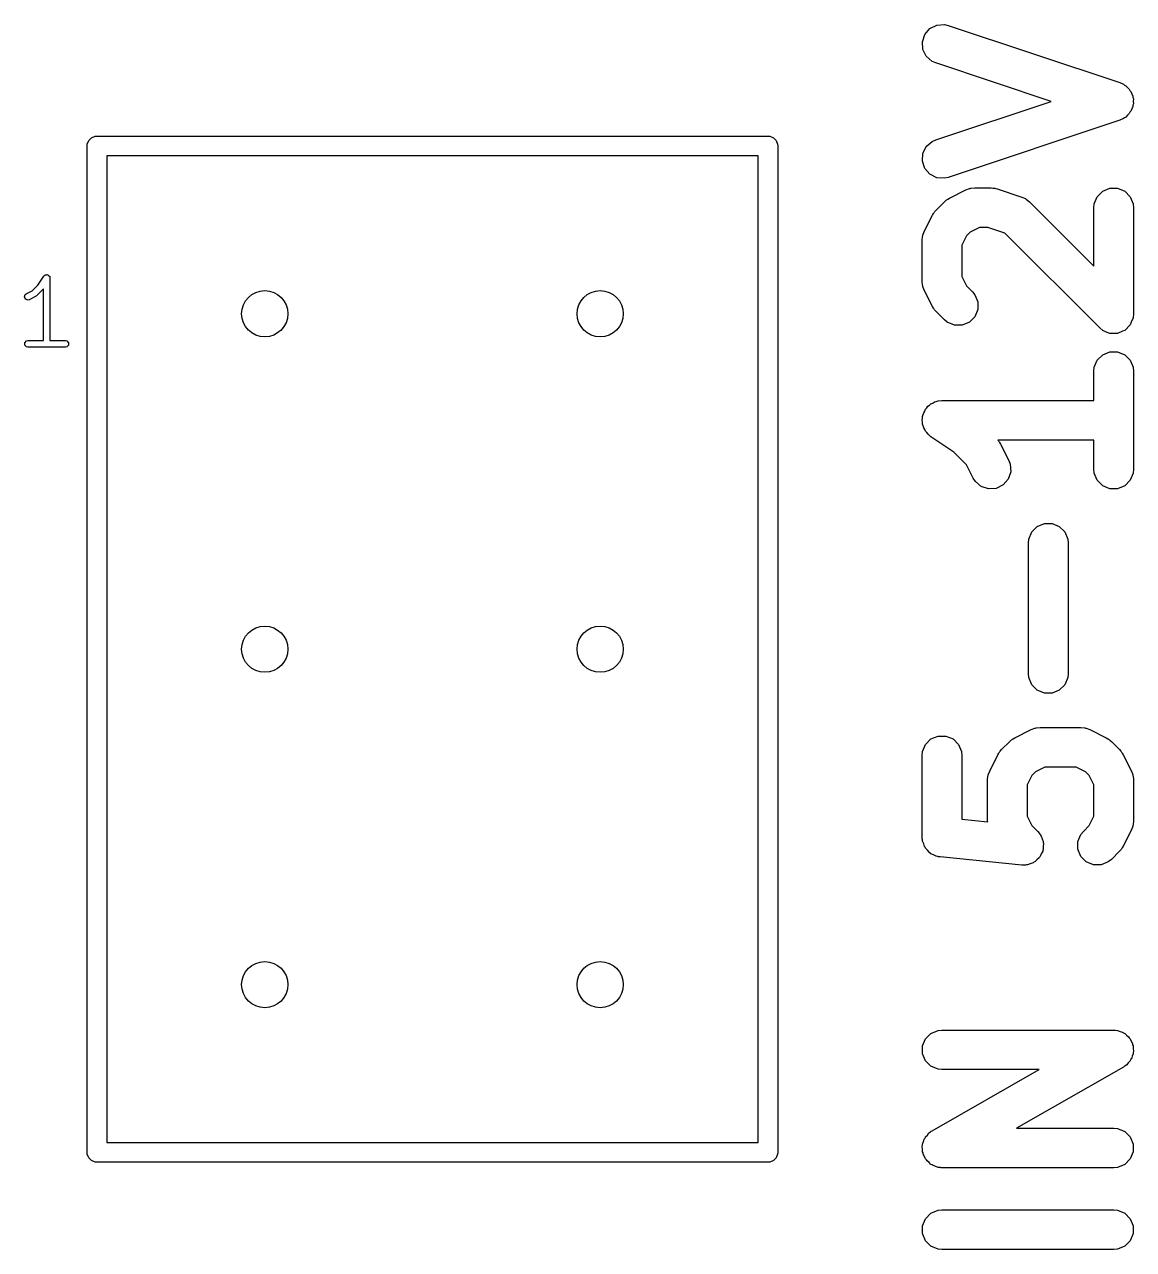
# Model space of a CAD drawing. Extents: x 4.85 to 7.17, y -4.82 to -3.28.
# Drawn here: x 4.8545 to 5.185, y -3.957 to -3.5918 of the extents above; entities that cross this region are included whole.
import ezdxf

# ---------------------------------------------------------------- set-up
doc = ezdxf.new("R2010")
doc.units = 0
doc.header["$MEASUREMENT"] = 0
doc.layers.add('BLACK', color=7, linetype='CONTINUOUS')

msp = doc.modelspace()

# ---------------------------------------------------------------- linework, layer by layer
at = {"layer": 'BLACK', "linetype": 'CONTINUOUS'}
for p, q in [((5.12282, -3.59478), (5.12433, -3.59304)), ((5.12433, -3.59304), (5.12639, -3.59201)), ((5.12639, -3.59201), (5.12869, -3.59185)), ((5.12869, -3.59185), (5.12981, -3.5921)), ((5.12981, -3.5921), (5.181, -3.60916)), ((5.12209, -3.59697), (5.12282, -3.59478)), ((5.12225, -3.59927), (5.12209, -3.59697)), ((5.12328, -3.60133), (5.12225, -3.59927)), ((5.12502, -3.60284), (5.12328, -3.60133)), ((5.12608, -3.60331), (5.12502, -3.60284)), ((5.16045, -3.61477), (5.12608, -3.60331)), ((5.181, -3.60916), (5.18205, -3.60964)), ((5.18205, -3.60964), (5.18237, -3.60991)), ((5.18237, -3.60991), (5.18275, -3.6101)), ((5.18275, -3.6101), (5.18323, -3.61066)), ((5.18323, -3.61066), (5.18379, -3.61115)), ((5.18379, -3.61115), (5.18398, -3.61152)), ((5.12608, -3.62622), (5.16045, -3.61477)), ((5.18398, -3.61152), (5.18426, -3.61184)), ((5.18426, -3.61184), (5.18449, -3.61254)), ((5.18449, -3.61254), (5.18482, -3.61321)), ((5.18482, -3.61321), (5.18485, -3.61363)), ((5.18485, -3.61363), (5.18499, -3.61403)), ((5.18499, -3.61403), (5.18493, -3.61477)), ((5.18493, -3.61477), (5.18499, -3.61551)), ((5.18379, -3.61839), (5.18323, -3.61887)), ((5.18398, -3.61801), (5.18379, -3.61839)), ((5.18426, -3.61769), (5.18398, -3.61801)), ((5.18449, -3.61699), (5.18426, -3.61769)), ((5.18482, -3.61633), (5.18449, -3.61699)), ((5.18485, -3.61591), (5.18482, -3.61633)), ((5.18499, -3.61551), (5.18485, -3.61591)), ((5.181, -3.62037), (5.12981, -3.63743)), ((5.18205, -3.6199), (5.181, -3.62037)), ((5.18237, -3.61962), (5.18205, -3.6199)), ((5.18275, -3.61943), (5.18237, -3.61962)), ((5.18323, -3.61887), (5.18275, -3.61943)), ((4.87361, -3.62642), (4.87442, -3.6256)), ((4.87442, -3.6256), (4.87549, -3.62516)), ((4.87549, -3.62516), (4.87606, -3.62511)), ((4.87606, -3.62511), (5.07606, -3.62511)), ((5.07606, -3.62511), (5.07664, -3.62516)), ((5.07664, -3.62516), (5.07771, -3.6256)), ((5.07771, -3.6256), (5.07852, -3.62642)), ((4.87311, -3.62806), (4.87317, -3.62748)), ((4.87311, -3.92806), (4.87311, -3.62806)), ((4.87317, -3.62748), (4.87361, -3.62642)), ((5.07852, -3.62642), (5.07896, -3.62748)), ((5.07896, -3.62748), (5.07902, -3.62806)), ((5.07902, -3.62806), (5.07902, -3.92806)), ((5.12225, -3.63027), (5.12328, -3.62821)), ((5.12328, -3.62821), (5.12502, -3.6267)), ((5.12502, -3.6267), (5.12608, -3.62622)), ((4.87902, -3.63101), (4.87902, -3.92511)), ((5.07311, -3.63101), (4.87902, -3.63101)), ((5.07311, -3.92511), (5.07311, -3.63101)), ((5.12209, -3.63257), (5.12225, -3.63027)), ((5.12282, -3.63475), (5.12209, -3.63257)), ((5.12433, -3.63649), (5.12282, -3.63475)), ((5.12639, -3.63752), (5.12433, -3.63649)), ((5.12869, -3.63769), (5.12639, -3.63752)), ((5.12981, -3.63743), (5.12869, -3.63769)), ((5.13654, -3.64066), (5.1377, -3.64054)), ((5.1377, -3.64054), (5.14257, -3.64054)), ((5.14257, -3.64054), (5.14315, -3.6406)), ((5.14315, -3.6406), (5.14331, -3.64059)), ((5.14331, -3.64059), (5.14351, -3.64064)), ((5.1291, -3.64434), (5.1292, -3.64422)), ((5.1292, -3.64422), (5.12938, -3.64411)), ((5.12938, -3.64411), (5.12954, -3.64398)), ((5.12954, -3.64398), (5.12968, -3.64392)), ((5.12968, -3.64392), (5.13018, -3.64361)), ((5.13018, -3.64361), (5.13505, -3.64117)), ((5.13505, -3.64117), (5.13614, -3.64075)), ((5.13614, -3.64075), (5.13635, -3.64074)), ((5.13635, -3.64074), (5.13654, -3.64066)), ((5.14351, -3.64064), (5.14372, -3.64066)), ((5.14372, -3.64066), (5.14387, -3.64072)), ((5.14387, -3.64072), (5.14444, -3.64085)), ((5.14444, -3.64085), (5.15175, -3.64328)), ((5.15175, -3.64328), (5.15281, -3.64376)), ((5.15281, -3.64376), (5.15297, -3.6439)), ((5.15297, -3.6439), (5.15316, -3.64398)), ((5.15316, -3.64398), (5.15406, -3.64471)), ((5.17334, -3.6453), (5.17422, -3.64317)), ((5.17422, -3.64317), (5.17585, -3.64154)), ((5.17585, -3.64154), (5.17798, -3.64066)), ((5.17798, -3.64066), (5.18028, -3.64066)), ((5.18028, -3.64066), (5.18241, -3.64154)), ((5.18241, -3.64154), (5.18404, -3.64317)), ((5.18404, -3.64317), (5.18492, -3.6453)), ((5.12547, -3.64804), (5.12561, -3.64788)), ((5.12561, -3.64788), (5.12572, -3.6477)), ((5.12572, -3.6477), (5.12584, -3.6476)), ((5.12584, -3.6476), (5.12621, -3.64715)), ((5.12621, -3.64715), (5.12865, -3.64471)), ((5.12865, -3.64471), (5.1291, -3.64434)), ((5.15406, -3.64471), (5.17322, -3.66388)), ((5.17322, -3.64645), (5.17334, -3.6453)), ((5.17322, -3.66388), (5.17322, -3.64645)), ((5.18492, -3.6453), (5.18503, -3.64645)), ((5.18503, -3.64645), (5.18503, -3.67813)), ((5.12266, -3.65356), (5.1251, -3.64868)), ((5.1251, -3.64868), (5.12541, -3.64819)), ((5.12541, -3.64819), (5.12547, -3.64804)), ((5.12204, -3.6562), (5.12215, -3.65505)), ((5.12215, -3.65505), (5.12224, -3.65485)), ((5.12224, -3.65485), (5.12225, -3.65464)), ((5.12225, -3.65464), (5.12266, -3.65356)), ((5.13524, -3.65482), (5.13385, -3.65759)), ((5.13632, -3.65374), (5.13524, -3.65482)), ((5.13909, -3.65236), (5.13632, -3.65374)), ((5.14161, -3.65236), (5.13909, -3.65236)), ((5.14669, -3.65405), (5.14161, -3.65236)), ((5.17495, -3.68231), (5.14669, -3.65405)), ((5.12204, -3.66838), (5.12204, -3.6562)), ((5.13385, -3.65759), (5.13385, -3.66699)), ((4.85673, -3.67126), (4.85843, -3.66956)), ((4.85843, -3.66956), (4.86025, -3.66683)), ((4.86025, -3.66683), (4.86052, -3.66656)), ((4.86052, -3.66656), (4.86062, -3.66654)), ((4.86062, -3.66654), (4.86069, -3.66647)), ((4.86069, -3.66647), (4.86097, -3.66647)), ((4.86097, -3.66647), (4.86126, -3.66641)), ((4.86126, -3.66641), (4.86134, -3.66647)), ((4.86134, -3.66647), (4.86144, -3.66647)), ((4.86144, -3.66647), (4.86164, -3.66667)), ((4.86164, -3.66667), (4.86188, -3.66683)), ((4.86188, -3.66683), (4.8619, -3.66693)), ((4.8619, -3.66693), (4.86197, -3.667)), ((4.86197, -3.667), (4.86205, -3.66738)), ((4.86205, -3.66738), (4.86205, -3.68608)), ((5.12215, -3.66954), (5.12204, -3.66838)), ((5.12224, -3.66973), (5.12215, -3.66954)), ((5.12225, -3.66994), (5.12224, -3.66973)), ((5.13385, -3.66699), (5.13524, -3.66976)), ((5.13524, -3.66976), (5.137, -3.67152)), ((4.85446, -3.67307), (4.8547, -3.67236)), ((4.8548, -3.67375), (4.85446, -3.67307)), ((4.8547, -3.67236), (4.855, -3.67212)), ((4.855, -3.67212), (4.85673, -3.67126)), ((4.85776, -3.67295), (4.85588, -3.67388)), ((4.85788, -3.67285), (4.85776, -3.67295)), ((4.85801, -3.67276), (4.85788, -3.67285)), ((4.85989, -3.67089), (4.85801, -3.67276)), ((4.85994, -3.6708), (4.85989, -3.67089)), ((4.86001, -3.67074), (4.85994, -3.6708)), ((4.86008, -3.67063), (4.86001, -3.67074)), ((4.86008, -3.68608), (4.86008, -3.67063)), ((5.12266, -3.67103), (5.12225, -3.66994)), ((5.1251, -3.6759), (5.12266, -3.67103)), ((5.137, -3.67152), (5.13773, -3.67242)), ((5.13773, -3.67242), (5.13861, -3.67454)), ((4.85551, -3.67398), (4.8548, -3.67375)), ((4.85588, -3.67388), (4.85551, -3.67398)), ((5.12541, -3.6764), (5.1251, -3.6759)), ((5.12547, -3.67654), (5.12541, -3.6764)), ((5.12561, -3.6767), (5.12547, -3.67654)), ((5.12572, -3.67688), (5.12561, -3.6767)), ((5.12584, -3.67698), (5.12572, -3.67688)), ((5.12621, -3.67744), (5.12584, -3.67698)), ((5.13861, -3.67685), (5.13773, -3.67898)), ((5.13861, -3.67454), (5.13861, -3.67685)), ((5.12865, -3.67987), (5.12621, -3.67744)), ((5.12954, -3.68061), (5.12865, -3.67987)), ((5.13167, -3.68149), (5.12954, -3.68061)), ((5.1361, -3.68061), (5.13397, -3.68149)), ((5.13773, -3.67898), (5.1361, -3.68061)), ((5.18437, -3.68061), (5.18404, -3.68141)), ((5.18492, -3.67929), (5.18437, -3.68061)), ((5.18503, -3.67813), (5.18492, -3.67929)), ((5.13397, -3.68149), (5.13167, -3.68149)), ((5.17585, -3.68304), (5.17495, -3.68231)), ((5.17673, -3.68341), (5.17585, -3.68304)), ((5.17798, -3.68393), (5.17673, -3.68341)), ((5.18028, -3.68393), (5.17798, -3.68393)), ((5.18179, -3.6833), (5.18028, -3.68393)), ((5.18241, -3.68304), (5.18179, -3.6833)), ((5.18404, -3.68141), (5.18241, -3.68304)), ((4.85453, -3.68669), (4.85506, -3.68615)), ((4.85453, -3.68744), (4.85453, -3.68669)), ((4.85506, -3.68797), (4.85453, -3.68744)), ((4.85506, -3.68615), (4.85544, -3.68608)), ((4.85544, -3.68805), (4.85506, -3.68797)), ((4.85544, -3.68608), (4.86008, -3.68608)), ((4.86669, -3.68805), (4.85544, -3.68805)), ((4.86205, -3.68608), (4.86669, -3.68608)), ((4.86669, -3.68608), (4.86707, -3.68615)), ((4.86707, -3.68797), (4.86669, -3.68805)), ((4.86707, -3.68615), (4.8676, -3.68669)), ((4.8676, -3.68744), (4.86707, -3.68797)), ((4.8676, -3.68669), (4.8676, -3.68744)), ((5.17422, -3.69191), (5.17585, -3.69028)), ((5.17585, -3.69028), (5.17798, -3.6894)), ((5.17798, -3.6894), (5.18028, -3.6894)), ((5.18028, -3.6894), (5.18241, -3.69028)), ((5.18241, -3.69028), (5.18404, -3.69191)), ((5.17322, -3.69519), (5.17334, -3.69404)), ((5.17322, -3.70391), (5.17322, -3.69519)), ((5.17334, -3.69404), (5.17422, -3.69191)), ((5.18404, -3.69191), (5.18492, -3.69404)), ((5.18492, -3.69404), (5.18503, -3.69519)), ((5.18503, -3.69519), (5.18503, -3.72444)), ((5.12304, -3.70654), (5.12345, -3.70613)), ((5.12345, -3.70613), (5.12377, -3.70565)), ((5.12377, -3.70565), (5.12425, -3.70532)), ((5.12425, -3.70532), (5.12467, -3.70491)), ((5.12467, -3.70491), (5.1252, -3.70469)), ((5.1252, -3.70469), (5.12568, -3.70436)), ((5.12568, -3.70436), (5.12625, -3.70425)), ((5.12625, -3.70425), (5.12679, -3.70403)), ((5.12679, -3.70403), (5.12793, -3.70391)), ((5.12793, -3.70391), (5.12794, -3.70391)), ((5.12794, -3.70391), (5.12794, -3.70391)), ((5.12794, -3.70391), (5.12795, -3.70391)), ((5.12795, -3.70391), (5.17322, -3.70391)), ((5.12204, -3.70982), (5.12215, -3.70925)), ((5.12215, -3.71039), (5.12204, -3.70982)), ((5.12215, -3.70866), (5.12238, -3.70813)), ((5.12215, -3.70925), (5.12215, -3.70866)), ((5.12238, -3.70813), (5.12249, -3.70756)), ((5.12249, -3.70756), (5.12281, -3.70708)), ((5.12281, -3.70708), (5.12304, -3.70654)), ((5.12215, -3.71097), (5.12215, -3.71039)), ((5.12238, -3.71151), (5.12215, -3.71097)), ((5.12249, -3.71208), (5.12238, -3.71151)), ((5.12282, -3.71256), (5.12249, -3.71208)), ((5.12304, -3.7131), (5.12282, -3.71256)), ((5.12345, -3.71351), (5.12304, -3.7131)), ((5.12378, -3.714), (5.12345, -3.71351)), ((5.12466, -3.71472), (5.12378, -3.714)), ((5.12467, -3.71473), (5.12466, -3.71472)), ((5.1315, -3.71928), (5.12467, -3.71473)), ((5.12467, -3.71473), (5.12467, -3.71473)), ((5.12467, -3.71473), (5.12467, -3.71473)), ((5.17322, -3.71572), (5.14458, -3.71572)), ((5.14458, -3.71572), (5.14468, -3.71584)), ((5.14468, -3.71584), (5.1448, -3.71595)), ((5.1448, -3.71595), (5.14491, -3.71612)), ((5.14491, -3.71612), (5.14504, -3.71629)), ((5.14504, -3.71629), (5.1451, -3.71643)), ((5.1451, -3.71643), (5.14541, -3.71692)), ((5.14541, -3.71692), (5.14785, -3.7218)), ((5.17322, -3.72444), (5.17322, -3.71572)), ((5.13528, -3.72306), (5.1315, -3.71928)), ((5.13729, -3.72708), (5.13528, -3.72306)), ((5.14785, -3.7218), (5.14827, -3.72288)), ((5.14827, -3.72288), (5.14843, -3.72518)), ((5.17334, -3.72559), (5.17322, -3.72444)), ((5.18503, -3.72444), (5.18492, -3.72559)), ((5.1379, -3.72806), (5.13729, -3.72708)), ((5.13965, -3.72957), (5.1379, -3.72806)), ((5.1477, -3.72736), (5.14619, -3.72911)), ((5.14843, -3.72518), (5.1477, -3.72736)), ((5.17422, -3.72772), (5.17334, -3.72559)), ((5.17585, -3.72935), (5.17422, -3.72772)), ((5.18404, -3.72772), (5.18241, -3.72935)), ((5.18492, -3.72559), (5.18404, -3.72772)), ((5.14183, -3.7303), (5.13965, -3.72957)), ((5.14413, -3.73014), (5.14183, -3.7303)), ((5.14619, -3.72911), (5.14413, -3.73014)), ((5.17798, -3.73023), (5.17585, -3.72935)), ((5.18028, -3.73023), (5.17798, -3.73023)), ((5.18241, -3.72935), (5.18028, -3.73023)), ((5.15472, -3.74309), (5.15635, -3.74146)), ((5.15635, -3.74146), (5.15848, -3.74058)), ((5.15848, -3.74058), (5.16078, -3.74058)), ((5.16078, -3.74058), (5.16291, -3.74146)), ((5.16291, -3.74146), (5.16454, -3.74309)), ((5.15372, -3.74638), (5.15384, -3.74522)), ((5.15372, -3.78537), (5.15372, -3.74638)), ((5.15384, -3.74522), (5.15472, -3.74309)), ((5.16454, -3.74309), (5.16542, -3.74522)), ((5.16542, -3.74522), (5.16554, -3.74638)), ((5.16554, -3.74638), (5.16554, -3.78537)), ((5.15384, -3.78652), (5.15372, -3.78537)), ((5.15472, -3.78865), (5.15384, -3.78652)), ((5.16542, -3.78652), (5.16454, -3.78865)), ((5.16554, -3.78537), (5.16542, -3.78652)), ((5.15635, -3.79028), (5.15472, -3.78865)), ((5.15848, -3.79116), (5.15635, -3.79028)), ((5.16291, -3.79028), (5.16078, -3.79116)), ((5.16454, -3.78865), (5.16291, -3.79028)), ((5.16078, -3.79116), (5.15848, -3.79116)), ((5.12304, -3.80646), (5.12467, -3.80483)), ((5.12467, -3.80483), (5.12679, -3.80395)), ((5.12679, -3.80395), (5.1291, -3.80395)), ((5.1291, -3.80395), (5.13123, -3.80483)), ((5.13123, -3.80483), (5.13286, -3.80646)), ((5.14888, -3.80496), (5.14904, -3.80483)), ((5.14904, -3.80483), (5.14918, -3.80477)), ((5.14918, -3.80477), (5.14968, -3.80446)), ((5.14968, -3.80446), (5.15455, -3.80202)), ((5.15455, -3.80202), (5.15563, -3.80161)), ((5.15563, -3.80161), (5.15585, -3.80159)), ((5.15585, -3.80159), (5.15604, -3.80151)), ((5.15604, -3.80151), (5.15719, -3.8014)), ((5.15719, -3.8014), (5.16938, -3.8014)), ((5.16938, -3.8014), (5.17053, -3.80151)), ((5.17053, -3.80151), (5.17073, -3.80159)), ((5.17073, -3.80159), (5.17094, -3.80161)), ((5.17094, -3.80161), (5.17202, -3.80202)), ((5.17202, -3.80202), (5.17689, -3.80446)), ((5.17689, -3.80446), (5.17739, -3.80477)), ((5.17739, -3.80477), (5.17753, -3.80483)), ((5.17753, -3.80483), (5.1777, -3.80496)), ((5.12204, -3.80974), (5.12215, -3.80859)), ((5.12215, -3.80859), (5.12304, -3.80646)), ((5.13286, -3.80646), (5.13374, -3.80859)), ((5.13374, -3.80859), (5.13385, -3.80974)), ((5.1451, -3.80874), (5.14522, -3.80856)), ((5.14522, -3.80856), (5.14533, -3.80846)), ((5.14533, -3.80846), (5.14571, -3.808)), ((5.14571, -3.808), (5.14814, -3.80557)), ((5.14814, -3.80557), (5.1486, -3.80519)), ((5.1486, -3.80519), (5.1487, -3.80508)), ((5.1487, -3.80508), (5.14888, -3.80496)), ((5.1777, -3.80496), (5.17787, -3.80508)), ((5.17787, -3.80508), (5.17798, -3.80519)), ((5.17798, -3.80519), (5.17843, -3.80557)), ((5.17843, -3.80557), (5.18087, -3.808)), ((5.18087, -3.808), (5.18124, -3.80846)), ((5.18124, -3.80846), (5.18136, -3.80856)), ((5.18136, -3.80856), (5.18147, -3.80874)), ((5.12204, -3.83411), (5.12204, -3.80974)), ((5.13385, -3.80974), (5.13385, -3.82877)), ((5.14216, -3.81441), (5.1446, -3.80954)), ((5.1446, -3.80954), (5.14491, -3.80904)), ((5.14491, -3.80904), (5.14497, -3.8089)), ((5.14497, -3.8089), (5.1451, -3.80874)), ((5.18147, -3.80874), (5.1816, -3.8089)), ((5.1816, -3.8089), (5.18166, -3.80904)), ((5.18166, -3.80904), (5.18197, -3.80954)), ((5.18197, -3.80954), (5.18441, -3.81441)), ((5.14165, -3.8159), (5.14173, -3.81571)), ((5.14173, -3.81571), (5.14175, -3.81549)), ((5.14175, -3.81549), (5.14216, -3.81441)), ((5.15474, -3.81568), (5.15335, -3.81845)), ((5.15582, -3.8146), (5.15474, -3.81568)), ((5.15859, -3.81321), (5.15582, -3.8146)), ((5.16799, -3.81321), (5.15859, -3.81321)), ((5.17076, -3.8146), (5.16799, -3.81321)), ((5.17184, -3.81568), (5.17076, -3.8146)), ((5.17322, -3.81845), (5.17184, -3.81568)), ((5.18441, -3.81441), (5.18482, -3.81549)), ((5.18482, -3.81549), (5.18484, -3.81571)), ((5.18484, -3.81571), (5.18492, -3.8159)), ((5.14154, -3.81705), (5.14165, -3.8159)), ((5.14154, -3.82924), (5.14154, -3.81705)), ((5.15335, -3.81845), (5.15335, -3.82785)), ((5.17322, -3.82785), (5.17322, -3.81845)), ((5.18492, -3.8159), (5.18503, -3.81705)), ((5.18503, -3.81705), (5.18503, -3.82924)), ((5.13385, -3.82877), (5.14157, -3.82954)), ((5.14157, -3.82954), (5.14154, -3.82924)), ((5.15335, -3.82785), (5.15474, -3.83062)), ((5.17184, -3.83062), (5.17322, -3.82785)), ((5.18492, -3.83039), (5.18484, -3.83059)), ((5.18503, -3.82924), (5.18492, -3.83039)), ((5.12208, -3.83454), (5.12204, -3.83411)), ((5.15474, -3.83062), (5.15649, -3.83238)), ((5.15649, -3.83238), (5.15723, -3.83327)), ((5.15723, -3.83327), (5.15734, -3.83354)), ((5.15734, -3.83354), (5.15753, -3.83378)), ((5.15753, -3.83378), (5.15778, -3.8346)), ((5.16846, -3.8354), (5.16934, -3.83327)), ((5.16934, -3.83327), (5.17008, -3.83238)), ((5.17008, -3.83238), (5.17184, -3.83062)), ((5.18441, -3.83188), (5.18197, -3.83676)), ((5.18482, -3.8308), (5.18441, -3.83188)), ((5.18484, -3.83059), (5.18482, -3.8308)), ((5.12207, -3.83468), (5.12208, -3.83454)), ((5.12211, -3.83482), (5.12207, -3.83468)), ((5.12215, -3.83527), (5.12211, -3.83482)), ((5.12249, -3.83606), (5.12215, -3.83527)), ((5.12273, -3.83689), (5.12249, -3.83606)), ((5.12292, -3.83712), (5.12273, -3.83689)), ((5.12304, -3.8374), (5.12292, -3.83712)), ((5.12365, -3.83801), (5.12304, -3.8374)), ((5.15778, -3.8346), (5.15811, -3.8354)), ((5.15811, -3.8377), (5.158, -3.83798)), ((5.15811, -3.8354), (5.15811, -3.8357)), ((5.15811, -3.8357), (5.1582, -3.83598)), ((5.1582, -3.83598), (5.15811, -3.83684)), ((5.15811, -3.83684), (5.15811, -3.8377)), ((5.16846, -3.8377), (5.16846, -3.8354)), ((5.16934, -3.83983), (5.16846, -3.8377)), ((5.18136, -3.83773), (5.18124, -3.83784)), ((5.18147, -3.83756), (5.18136, -3.83773)), ((5.1816, -3.8374), (5.18147, -3.83756)), ((5.18166, -3.83725), (5.1816, -3.8374)), ((5.18197, -3.83676), (5.18166, -3.83725)), ((5.12419, -3.83867), (5.12365, -3.83801)), ((5.12446, -3.83881), (5.12419, -3.83867)), ((5.12467, -3.83902), (5.12446, -3.83881)), ((5.12546, -3.83935), (5.12467, -3.83902)), ((5.12622, -3.83976), (5.12546, -3.83935)), ((5.12666, -3.83985), (5.12622, -3.83976)), ((5.12679, -3.83991), (5.12666, -3.83985)), ((5.12694, -3.83991), (5.12679, -3.83991)), ((5.12736, -3.83999), (5.12694, -3.83991)), ((5.15173, -3.84243), (5.12736, -3.83999)), ((5.1556, -3.84146), (5.15532, -3.84158)), ((5.15621, -3.84085), (5.1556, -3.84146)), ((5.15688, -3.8403), (5.15621, -3.84085)), ((5.15702, -3.84004), (5.15688, -3.8403)), ((5.15723, -3.83983), (5.15702, -3.84004)), ((5.15756, -3.83903), (5.15723, -3.83983)), ((5.15797, -3.83827), (5.15756, -3.83903)), ((5.158, -3.83798), (5.15797, -3.83827)), ((5.17097, -3.84146), (5.16934, -3.83983)), ((5.1731, -3.84234), (5.17097, -3.84146)), ((5.17753, -3.84146), (5.17541, -3.84234)), ((5.17843, -3.84073), (5.17753, -3.84146)), ((5.18087, -3.83829), (5.17843, -3.84073)), ((5.18124, -3.83784), (5.18087, -3.83829)), ((5.15289, -3.84243), (5.15173, -3.84243)), ((5.15317, -3.84234), (5.15289, -3.84243)), ((5.15347, -3.84234), (5.15317, -3.84234)), ((5.15427, -3.84201), (5.15347, -3.84234)), ((5.15509, -3.84176), (5.15427, -3.84201)), ((5.15532, -3.84158), (5.15509, -3.84176)), ((5.17541, -3.84234), (5.1731, -3.84234)), ((5.12304, -3.8942), (5.12467, -3.89257)), ((5.12467, -3.89257), (5.12679, -3.89169)), ((5.12679, -3.89169), (5.12795, -3.89158)), ((5.12795, -3.89158), (5.17913, -3.89158)), ((5.17913, -3.89158), (5.17942, -3.8916)), ((5.17942, -3.8916), (5.17954, -3.89159)), ((5.17954, -3.89159), (5.17969, -3.89163)), ((5.17969, -3.89163), (5.18028, -3.89169)), ((5.18028, -3.89169), (5.18101, -3.89199)), ((5.18101, -3.89199), (5.18176, -3.8922)), ((5.18176, -3.8922), (5.18206, -3.89243)), ((5.18206, -3.89243), (5.18241, -3.89257)), ((5.18241, -3.89257), (5.18296, -3.89313)), ((5.12215, -3.89633), (5.12304, -3.8942)), ((5.18296, -3.89313), (5.18359, -3.89361)), ((5.18359, -3.89361), (5.18377, -3.89393)), ((5.18377, -3.89393), (5.18404, -3.8942)), ((5.18404, -3.8942), (5.18434, -3.89493)), ((5.18434, -3.89493), (5.18473, -3.89561)), ((5.18473, -3.89561), (5.18478, -3.89598)), ((5.18478, -3.89598), (5.18492, -3.89633)), ((5.12215, -3.89863), (5.12215, -3.89633)), ((5.12304, -3.90076), (5.12215, -3.89863)), ((5.18462, -3.89936), (5.18441, -3.90012)), ((5.18492, -3.89863), (5.18462, -3.89936)), ((5.18492, -3.89633), (5.18492, -3.89711)), ((5.18492, -3.89711), (5.18502, -3.89789)), ((5.18502, -3.89789), (5.18492, -3.89826)), ((5.18492, -3.89826), (5.18492, -3.89863)), ((5.12467, -3.90239), (5.12304, -3.90076)), ((5.12679, -3.90327), (5.12467, -3.90239)), ((5.12502, -3.9216), (5.15689, -3.90339)), ((5.12795, -3.90339), (5.12679, -3.90327)), ((5.15689, -3.90339), (5.12795, -3.90339)), ((5.18206, -3.90261), (5.15018, -3.92082)), ((5.1823, -3.90244), (5.18206, -3.90261)), ((5.18241, -3.90239), (5.1823, -3.90244)), ((5.18252, -3.90228), (5.18241, -3.90239)), ((5.183, -3.90194), (5.18252, -3.90228)), ((5.18348, -3.90132), (5.183, -3.90194)), ((5.18404, -3.90076), (5.18348, -3.90132)), ((5.18418, -3.90041), (5.18404, -3.90076)), ((5.18441, -3.90012), (5.18418, -3.90041)), ((5.12467, -3.92182), (5.12477, -3.92177)), ((5.12477, -3.92177), (5.12502, -3.9216)), ((5.15018, -3.92082), (5.17913, -3.92082)), ((5.17913, -3.92082), (5.18028, -3.92094)), ((5.18028, -3.92094), (5.18241, -3.92182)), ((4.87902, -3.92511), (5.07311, -3.92511)), ((5.12215, -3.92558), (5.12246, -3.92485)), ((5.12246, -3.92485), (5.12266, -3.92409)), ((5.12266, -3.92409), (5.12289, -3.92379)), ((5.12289, -3.92379), (5.12304, -3.92345)), ((5.12304, -3.92345), (5.12359, -3.92289)), ((5.12359, -3.92289), (5.12407, -3.92227)), ((5.12407, -3.92227), (5.12456, -3.92193)), ((5.12456, -3.92193), (5.12467, -3.92182)), ((5.18241, -3.92182), (5.18404, -3.92345)), ((5.18404, -3.92345), (5.18492, -3.92558)), ((4.87317, -3.92863), (4.87311, -3.92806)), ((4.87361, -3.9297), (4.87317, -3.92863)), ((5.07896, -3.92863), (5.07852, -3.9297)), ((5.07902, -3.92806), (5.07896, -3.92863)), ((5.12206, -3.92632), (5.12215, -3.92595)), ((5.12215, -3.92709), (5.12206, -3.92632)), ((5.12215, -3.92595), (5.12215, -3.92558)), ((5.12215, -3.92788), (5.12215, -3.92709)), ((5.1223, -3.92823), (5.12215, -3.92788)), ((5.12235, -3.9286), (5.1223, -3.92823)), ((5.12274, -3.92928), (5.12235, -3.9286)), ((5.18492, -3.92788), (5.18404, -3.93001)), ((5.18492, -3.92558), (5.18492, -3.92788)), ((4.87442, -3.93051), (4.87361, -3.9297)), ((4.87549, -3.93095), (4.87442, -3.93051)), ((4.87606, -3.93101), (4.87549, -3.93095)), ((5.07606, -3.93101), (4.87606, -3.93101)), ((5.07664, -3.93095), (5.07606, -3.93101)), ((5.07771, -3.93051), (5.07664, -3.93095)), ((5.07852, -3.9297), (5.07771, -3.93051)), ((5.12304, -3.93001), (5.12274, -3.92928)), ((5.1233, -3.93027), (5.12304, -3.93001)), ((5.12349, -3.9306), (5.1233, -3.93027)), ((5.12411, -3.93108), (5.12349, -3.9306)), ((5.12467, -3.93164), (5.12411, -3.93108)), ((5.12501, -3.93178), (5.12467, -3.93164)), ((5.12531, -3.93201), (5.12501, -3.93178)), ((5.12607, -3.93222), (5.12531, -3.93201)), ((5.12679, -3.93252), (5.12607, -3.93222)), ((5.12738, -3.93258), (5.12679, -3.93252)), ((5.12753, -3.93262), (5.12738, -3.93258)), ((5.12765, -3.9326), (5.12753, -3.93262)), ((5.12795, -3.93263), (5.12765, -3.9326)), ((5.17913, -3.93263), (5.12795, -3.93263)), ((5.18028, -3.93252), (5.17913, -3.93263)), ((5.18241, -3.93164), (5.18028, -3.93252)), ((5.18404, -3.93001), (5.18241, -3.93164)), ((5.12304, -3.94782), (5.12467, -3.94619)), ((5.12467, -3.94619), (5.12679, -3.94531)), ((5.12679, -3.94531), (5.12795, -3.94519)), ((5.12795, -3.94519), (5.17913, -3.94519)), ((5.17913, -3.94519), (5.18028, -3.94531)), ((5.18028, -3.94531), (5.18241, -3.94619)), ((5.18241, -3.94619), (5.18404, -3.94782)), ((5.12215, -3.94995), (5.12304, -3.94782)), ((5.12215, -3.95225), (5.12215, -3.94995)), ((5.18404, -3.94782), (5.18492, -3.94995)), ((5.18492, -3.94995), (5.18492, -3.95225)), ((5.12304, -3.95438), (5.12215, -3.95225)), ((5.12467, -3.95601), (5.12304, -3.95438)), ((5.18404, -3.95438), (5.18241, -3.95601)), ((5.18492, -3.95225), (5.18404, -3.95438)), ((5.12679, -3.95689), (5.12467, -3.95601)), ((5.12795, -3.95701), (5.12679, -3.95689)), ((5.17913, -3.95701), (5.12795, -3.95701)), ((5.18028, -3.95689), (5.17913, -3.95701)), ((5.18241, -3.95601), (5.18028, -3.95689))]:
    msp.add_line(p, q, dxfattribs=at)
at = {"layer": 'BLACK'}
for centre in [(4.92606, -3.67806), (5.02606, -3.67806), (4.92606, -3.77806), (5.02606, -3.77806), (4.92606, -3.87806), (5.02606, -3.87806)]:
    msp.add_circle(centre, 0.00689, dxfattribs=at)

doc.saveas('drawing.dxf')
